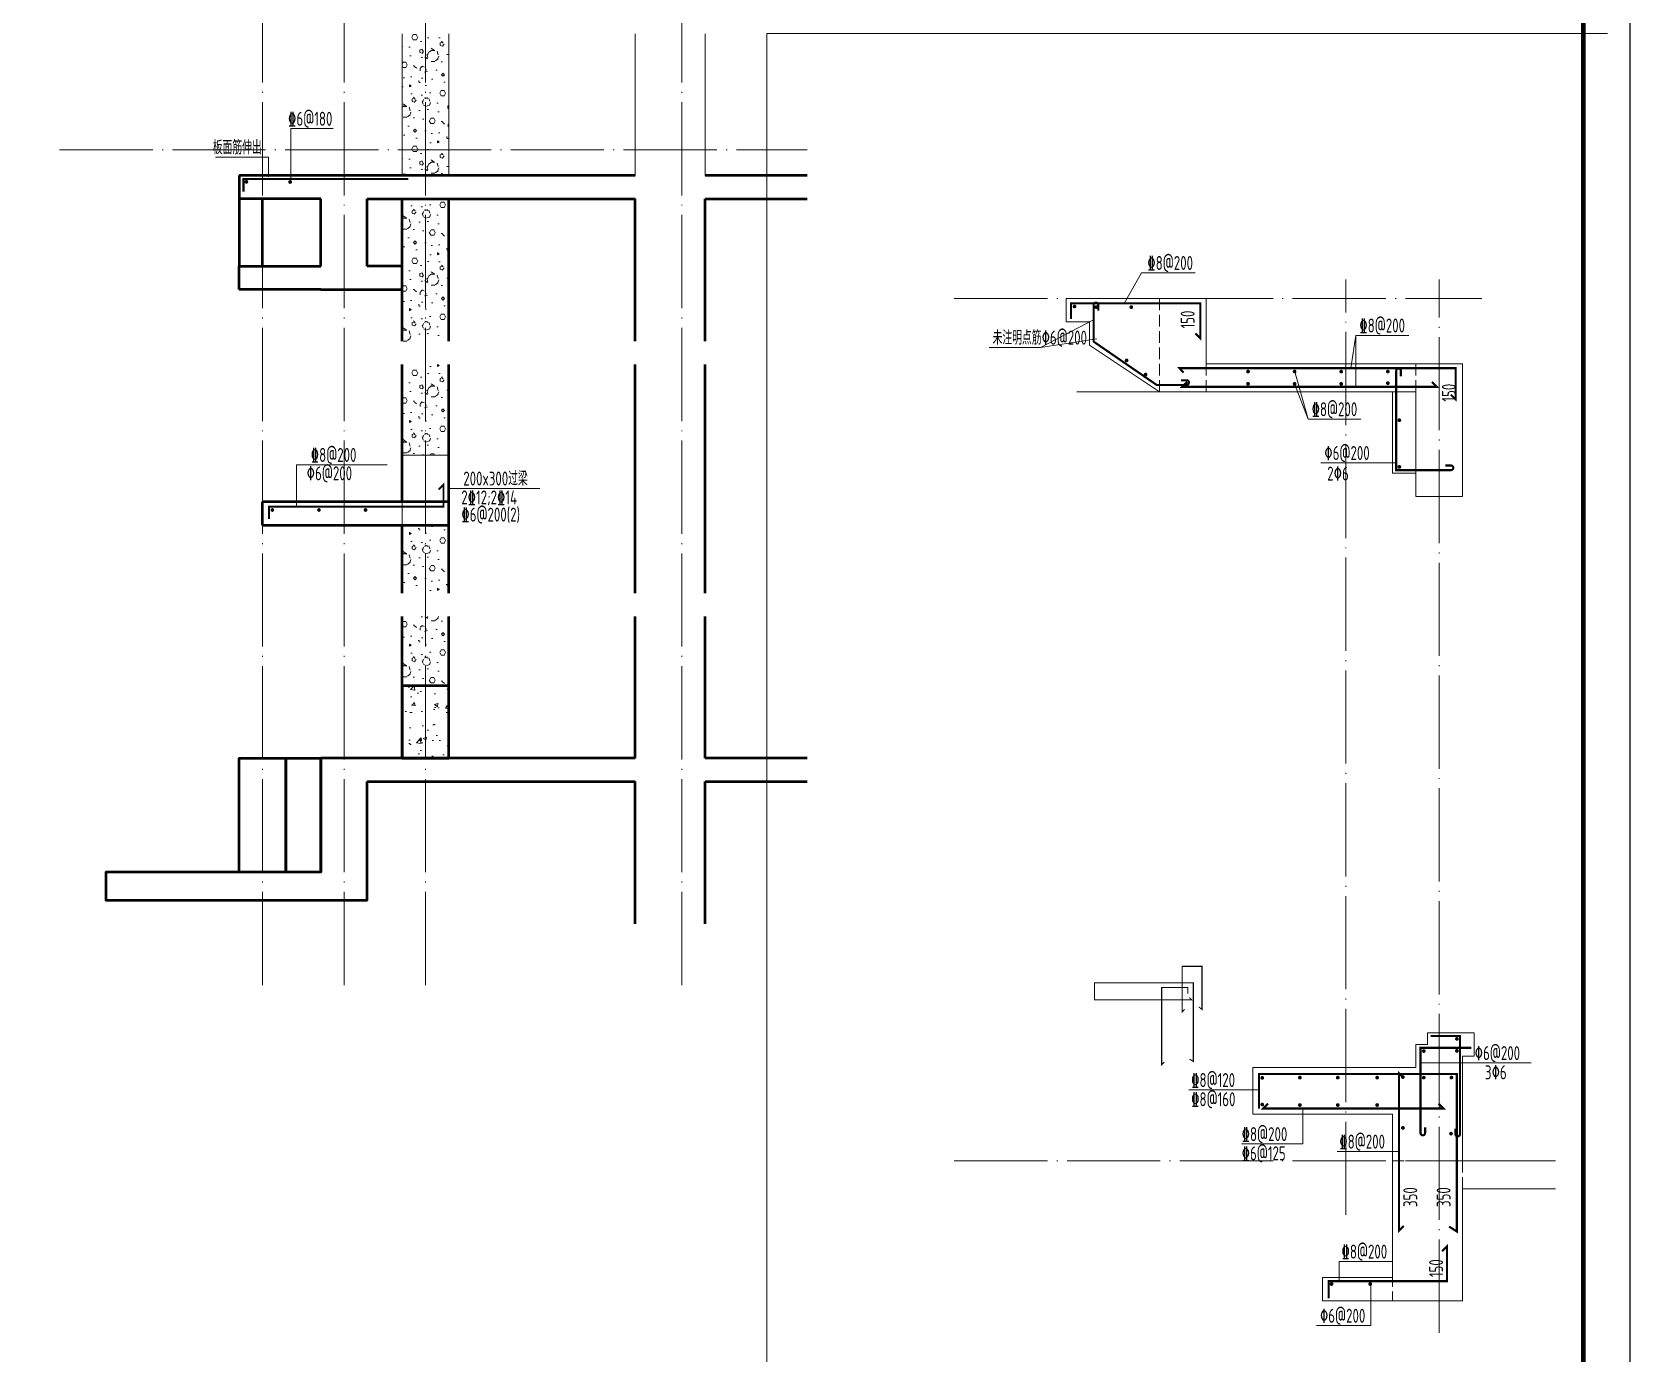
# Model space of a CAD drawing. Extents: x -129922 to 1190196, y -520662 to 139923.
# Drawn here: x 55969 to 62827, y -348367 to -342699 of the extents above; entities that cross this region are included whole.
import ezdxf
from ezdxf.enums import TextEntityAlignment as Align

# ---------------------------------------------------------------- set-up
doc = ezdxf.new("R2010")
doc.units = 0
doc.header["$LTSCALE"] = 1000
doc.header["$MEASUREMENT"] = 0
doc.linetypes.add('DASH', pattern=[0.35, 0.25, -0.1])
doc.linetypes.add('DOTE', pattern=[2.42, 2, -0.2, 0.02, -0.2])
for name, color, linetype, lineweight in [('A-大样-填充', 8, 'Continuous', 9), ('A-大样-砌体墙线', 120, 'Continuous', 50), ('A-大样-结构墙线', 140, 'Continuous', 50), ('A-轴线-塔楼', 1, 'DOTE', 9), ('A-轴线-隔墙', 41, 'DOTE', 9), ('S-墙柱-REIN', 1, 'Continuous', 20), ('S-大样-DIM', 3, 'Continuous', 20), ('S-大样-HATCH', 251, 'Continuous', 9), ('S-大样-REIN', 1, 'Continuous', 20), ('S-大样-实线', 2, 'Continuous', 20), ('S-大样-文字', 7, 'Continuous', 20), ('S-板-BEAM', 4, 'DASH', 20), ('S-轴网-轴线', 1, 'DOTE', 9), ('S-通用-TEXT', 7, 'Continuous', 20)]:
    doc.layers.add(name, color=color, linetype=linetype, lineweight=lineweight)
doc.layers.add('Y-云图图框', color=7, linetype='Continuous')
doc.styles.add('_YT_Name', font='', dxfattribs={"width": 0.8})
doc.styles.add('_YT_Sign_Text', font='ros.shx', dxfattribs={"width": 0.8, "bigfont": 'hztxt.shx'})
doc.styles.get("Standard").update_dxf_attribs({"font": 'gbenor.shx', "bigfont": 'gbcbig.shx'})
doc.styles.add('TSSD_Rein', font='tssdeng.shx', dxfattribs={"width": 0.7, "bigfont": 'hztxt.shx'})
doc.styles.get('_YT_Name').set_extended_font_data('SimHei')
pattern_1 = [(0, (-695174.73, -1119023.6), (120, 240), [0, -240]), (0, (-695315.13, -1119056), (120, 240), [0, -240]), (0, (-695237.13, -1119058.4), (120, 240), [0, -240]), (0, (-695151.93, -1118987.6), (120, 240), [0, -240]), (0, (-695251.53, -1119070.4), (120, 240), [0, -240]), (0, (-695127.93, -1118836.4), (120, 240), [0, -240]), (0, (-695201.13, -1118855.6), (120, 240), [0, -240]), (0, (-695162.73, -1118885.6), (120, 240), [0, -240]), (0, (-695358.33, -1118890.4), (120, 240), [0, -240]), (0, (-695240.73, -1118901.2), (120, 240), [0, -240]), (0, (-695286.33, -1118962.4), (120, 240), [0, -240]), (0, (-695283.93, -1119052.4), (120, 240), [0, -240]), (0, (-695193.93, -1119062), (120, 240), [0, -240]), (0, (-695127.93, -1118956.4), (120, 240), [0, -240]), (0, (-695352.33, -1118993.6), (120, 240), [0, -240]), (0, (-695331.93, -1118952.8), (120, 240), [0, -240]), (0, (-695238.33, -1118969.6), (120, 240), [0, -240]), (0, (-695271.93, -1119004.4), (120, 240), [0, -240]), (0, (-695291.13, -1118925.2), (120, 240), [0, -240]), (0, (-695261.13, -1118835.2), (120, 240), [0, -240]), (0, (-695342.73, -1119044), (120, 240), [0, -240]), (0, (-695210.73, -1118884.4), (120, 240), [0, -240]), (0, (-695322.33, -1118880.8), (120, 240), [0, -240]), (0, (-695341.53, -1118849.6), (120, 240), [0, -240]), (130.601294, (-695142.673, -1118911.554), (-599.99999337, 720.00000315), [10.53662, -4414.8444]), (18.434949, (-695159.816, -1118906.983), (599.9999978, 239.9999982), [10.842096, -1507.05116]), (90, (-695159.82, -1118917.27), (120, 240), [10.285714, -469.71426]), (161.565051, (-695149.53, -1118920.697), (-600.000003, 239.9999821), [10.842096, -1507.05116]), (53.1301023, (-695149.53, -1118920.697), (120.0000002, 239.9999999), [11.42857, -1188.5714]), (135, (-695140.39, -1119042.98), (-120.0000145, 239.999984), [9.697464, -669.12504]), (45, (-695154.1, -1119042.98), (119.999999, 239.999999), [9.697464, -669.12504]), (135, (-695147.244, -1119049.84), (-120.0000145, 239.999984), [9.697464, -669.12504]), (45, (-695147.244, -1119049.84), (119.999999, 239.999999), [9.697464, -669.12504]), (116.56505, (-695255.82, -1118881.84), (-2e-05, 479.999987), [12.77753, -255.5506]), (180, (-695261.53, -1118870.4), (-120, 240), [13.714286, -226.2857]), (63.434949, (-695280.96, -1118881.84), (1e-06, 479.999998), [12.77753, -255.5506]), (116.56505, (-695275.24, -1118893.27), (-2e-05, 479.999987), [12.77753, -255.5506]), (0, (-695275.24, -1118893.27), (120, 240), [13.714286, -226.2857]), (63.434949, (-695261.53, -1118893.27), (1e-06, 479.999998), [12.77753, -255.5506]), (107.102728, (-695165.53, -1118962.983), (-359.99998624, 1200.000001936), [15.54454, -6513.161]), (143.972626, (-695170.102, -1118948.126), (-2279.9999711, 1679.9999981), [15.54454, -3248.808]), (180, (-695182.67, -1118938.98), (-120, 240), [14.85714, -225.14284]), (36.0273733, (-695210.102, -1118948.126), (2279.99998315, 1679.9999819), [15.54454, -3248.808]), (71.565051, (-695214.673, -1118961.84), (360.0000018, 1199.999998), [14.456126, -1503.43712]), (107.102728, (-695210.102, -1118976.697), (-359.99998624, 1200.000001936), [15.54454, -6513.161]), (143.972626, (-695197.53, -1118985.84), (-2279.9999711, 1679.9999981), [15.54454, -3248.808]), (0, (-695197.53, -1118985.84), (120, 240), [14.85714, -225.14284]), (36.0273733, (-695182.673, -1118985.84), (2279.99998315, 1679.9999819), [15.54454, -3248.808]), (71.565051, (-695170.1, -1118976.697), (360.0000018, 1199.999998), [14.456126, -1503.43712]), (150.255118, (-695163.244, -1118850.983), (-360.00000085, 239.999997), [9.21401, -1925.72784]), (90, (-695171.24, -1118855.55), (120, 240), [9.14286, -470.8571]), (29.7448813, (-695171.244, -1118855.554), (360.0000002, 239.9999989), [9.21401, -1925.72784]), (116.56505, (-695219.24, -1119021.27), (-2e-05, 479.999987), [12.77753, -255.5506]), (168.690067, (-695224.959, -1119009.84), (-1080.0000008, 239.999994), [11.6549, -2435.8742]), (41.1859251, (-695245.53, -1119015.554), (2999.99998182, 2639.99997692), [12.14874, -5090.3208]), (90, (-695245.53, -1119026.98), (120, 240), [11.42857, -468.5714]), (138.814074, (-695236.387, -1119034.983), (-2999.99994668, 2640.00001681), [12.14874, -5090.3208]), (16.6992442, (-695236.387, -1119034.983), (3959.99997021, 1199.99998743), [11.93178, -4999.415]), (60.9453959, (-695224.959, -1119031.554), (119.99999968, 239.99999788), [11.766434, -4930.1358]), (109.983106, (-695319.816, -1118920.697), (-600.00000226, 1679.99999555), [13.3768, -5604.879]), (155.556045, (-695324.387, -1118908.126), (-1560.00000595, 719.99998504), [13.809194, -5786.0526]), (24.4439547, (-695349.53, -1118908.126), (1560.00000078, 719.99999654), [13.809194, -5786.0526]), (70.0168934, (-695354.102, -1118920.697), (600.00000181, 1679.99999583), [13.3768, -5604.879]), (109.983106, (-695349.53, -1118933.269), (-600.00000226, 1679.99999555), [13.3768, -5604.879]), (160.016893, (-695336.959, -1118937.84), (-600.00000035, 239.99998907), [13.3768, -2795.751]), (19.9831065, (-695336.959, -1118937.84), (599.9999967, 239.9999996), [13.3768, -2795.751]), (70.0168934, (-695324.387, -1118933.269), (600.00000181, 1679.99999583), [13.3768, -5604.879]), (122.005383, (-695230.673, -1118942.412), (-120.0000161, 239.99998775), [10.781693, -2253.3736]), (18.434949, (-695246.673, -1118936.697), (599.9999978, 239.9999982), [10.842096, -1507.05116]), (90, (-695246.67, -1118946.98), (120, 240), [10.285714, -469.71426]), (161.565051, (-695236.387, -1118950.41), (-600.000003, 239.9999821), [10.842096, -1507.05116]), (54.4623222, (-695236.387, -1118950.412), (839.99999878, 1199.9999982), [9.83123, -4119.2846]), (116.56505, (-695300.39, -1119000.7), (-2e-05, 479.999987), [12.77753, -255.5506]), (180, (-695306.1, -1118989.27), (-120, 240), [12.57143, -227.42856]), (59.0362434, (-695325.53, -1119000.697), (120.0000004, 239.99999884), [13.32789, -2785.5288]), (120.963756, (-695318.673, -1119012.126), (-120.0000164, 239.99998898), [13.32789, -2785.5288]), (0, (-695318.67, -1119012.13), (120, 240), [12.57143, -227.42856]), (63.434949, (-695306.1, -1119012.13), (1e-06, 479.999998), [12.77753, -255.5506])]

# ---------------------------------------------------------------- blocks, each defined once
blk = doc.blocks.new('ECMCTK_A1_竖_单行图名--0')
at = {"color": 4}
blk.add_lwpolyline([(0, 0), (594, 0), (594, 841), (0, 841)], close=True, dxfattribs=at)
at = {"const_width": 1}
blk.add_lwpolyline([(10, 10), (584, 10), (584, 816), (10, 816)], close=True, dxfattribs=at)
at = {"color": 80, "flags": 3}
for tag, height, p in [('YTHQINS', 3, (593.31, 817.5)), ('ECMCKEY', 3, (440.09, 590.57)), ('YTTQINS', 3.75, (595.35, 11.88)), ('YTFRAME', 3, (375.97, 4.92)), ('YTBARCODE_T1', 3, (493.74, 4.57))]:
    blk.add_attdef(tag, text='', height=height, dxfattribs=at).set_placement(p, align=Align.MIDDLE_CENTER)
for tag, height, style, width, p in [('证书编号', 4, '_YT_Sign_Text', 0.8, (461.87, 43.81)), ('审查批准号', 4, '_YT_Sign_Text', 0.8, (514.06, 43.81)), ('工程号', 4, '_YT_Sign_Text', 0.5, (557.08, 44.12)), ('设计单位', 6, '_YT_Name', 0.8, (376.75, 38.6)), ('建设单位', 4, '_YT_Sign_Text', 0.8, (487.96, 36.11)), ('阶段', 4, '_YT_Sign_Text', 0.8, (557.08, 35.81)), ('项目号', 4, '_YT_Sign_Text', 0.5, (575.08, 33.72)), ('项目名称', 4, '_YT_Sign_Text', 0.8, (487.96, 28.11)), ('专业', 4, '_YT_Sign_Text', 0.8, (557.08, 27.31)), ('图纸编号', 4, '_YT_Sign_Text', 0.5, (556.93, 19.36)), ('图纸名称', 4.5, '_YT_Name', 0.8, (488.39, 15.06)), ('版本号', 4, '_YT_Sign_Text', 0.8, (575.08, 13)), ('出图比例', 4.2, '_YT_Sign_Text', 0.8, (434.82, 11.78)), ('日期', 4, '_YT_Sign_Text', 0.5, (556.88, 12.13))]:
    blk.add_attdef(tag, text='', height=height, dxfattribs=dict(style=style, width=width)).set_placement(p, align=Align.CENTER)
at = {"style": '_YT_Sign_Text', "width": 0.8, "flags": 3}
for tag, p, height in [('[审定人]', (343.95, 27.81), 4.1), ('{审定人}', (358.87, 26.45), 6.24), ('[校对人]', (395.23, 27.82), 4.1), ('{校对人}', (411.35, 26.53), 6.24), ('[审核人]', (344.01, 19.76), 4.1), ('{审核人}', (359.98, 18.44), 6.24), ('[设计人]', (395.47, 20.21), 4.1), ('{设计人}', (411.48, 18.54), 6.24), ('{项目负责人}', (361.28, 10.72), 6.24), ('{专业负责人}', (411.58, 10.36), 6.24), ('[项目负责人]', (343.78, 12.01), 4.1), ('[专业负责人]', (395.74, 11.77), 4.1)]:
    blk.add_attdef(tag, p, '', height=height, dxfattribs=at)
at = {"color": 80, "flags": 3}
for tag, p in [('YTQRCODE', (304.56, 12.07)), ('YTBZSIT', (10, 10)), ('EXT_TK_LEFT', (10, 10))]:
    blk.add_attdef(tag, p, '', height=3, dxfattribs=at)
blk = doc.blocks.new('20191015.20330114')
at = {"layer": 'S-墙柱-REIN', "const_width": 9}
for points in [[(885.6, 367.6), (906.8, 346.4), (906.8, 496.4), (351.3, 496.4), (351.3, 429.8)], [(1981.5, 104.7), (2002.7, 83.5), (2002.7, 218.3), (817.2, 218.3), (834.5, 199)], [(849.7, 159.4), (828.5, 138.2), (1921.9, 138.2), (1900.7, 159.4)]]:
    blk.add_lwpolyline(points, dxfattribs=at)
at = {"layer": 'S-墙柱-REIN', "const_width": 8}
for points in [[(370.6, 482.7, 1), (362.6, 482.7, 1)], [(464.3, 480.3, 1), (456.3, 480.3, 1)], [(614.3, 480.3, 1), (606.3, 480.3, 1)], [(594.3, 251.7, 1), (586.3, 251.7, 1)], [(1115.2, 203.7, 1), (1107.2, 203.7, 1)], [(1315.2, 203.7, 1), (1307.2, 203.7, 1)], [(1515.2, 203.7, 1), (1507.2, 203.7, 1)], [(1715.2, 203.7, 1), (1707.2, 203.7, 1)], [(1715.2, 203.7, 1), (1707.2, 203.7, 1)], [(675.7, 191, 1), (667.7, 191, 1)], [(1115.2, 151.2, 1), (1107.2, 151.2, 1)], [(1315.2, 151.2, 1), (1307.2, 151.2, 1)], [(1515.2, 151.2, 1), (1507.2, 151.2, 1)], [(1715.2, 154.2, 1), (1707.2, 154.2, 1)], [(1715.2, 154.2, 1), (1707.2, 154.2, 1)], [(1764.6, -5.2, 1), (1756.6, -5.2, 1)], [(1764.6, -205.2, 1), (1756.6, -205.2, 1)]]:
    blk.add_lwpolyline(points, format="xyb", close=True, dxfattribs=at)
at = {"layer": 'S-墙柱-REIN', "const_width": 9}
for points in [[(468.4, 465.3), (468.4, 489.3, 1), (448.4, 489.3), (448.4, 332.4), (718.8, 146.6), (847.5, 146.6, 1), (847.5, 166.6), (823.5, 166.6)], [(1767.1, 182.7), (1767.1, 206.7, 1), (1747.1, 206.7), (1747.1, -219.1), (1982, -219.1, 1), (1982, -199.1), (1958, -199.1)]]:
    blk.add_lwpolyline(points, format="xyb", dxfattribs=at)
at = {"layer": 'S-大样-实线', "ltscale": 0.5}
for p, q in [((1731.2, -232.7), (1731.2, 117.3)), ((1831.2, -232.7), (1731.2, -232.7))]:
    blk.add_line(p, q, dxfattribs=at)
blk.add_lwpolyline([(2031.2, 237.3), (931.2, 237.3), (931.2, 517.3), (331.2, 517.3), (331.2, 417.3), (431.2, 417.3), (431.2, 317.3), (731.2, 117.3), (1831.2, 117.3)], dxfattribs=at)
at = {"layer": 'S-板-BEAM', "ltscale": 0.2}
for points in [[(731.2, 517.3), (731.2, 117.3)], [(931.2, 237.3), (931.2, 117.3)], [(1831.2, 237.3), (1831.2, 117.3)]]:
    blk.add_lwpolyline(points, dxfattribs=at)
at = {"layer": 'S-通用-TEXT'}
for p, q in [((1573.8, 359.1), (1551.8, 218.3)), ((1573.8, 359.1), (1800.8, 359.1)), ((1368.8, 0), (1311.2, 207.7)), ((1368.8, 0), (1595.8, 0)), ((1423.4, -187.7), (1747.1, -187.7))]:
    blk.add_line(p, q, dxfattribs=at)
for points in [[(653.6, 627.6), (579.4, 496.4)], [(653.6, 627.6), (884.8, 627.6)], [(0, 307.2), (221, 307.2), (448.4, 426.1)], [(221, 307.2), (461.7, 343.5)], [(1573.8, 359.1), (1573.8, 138.2)], [(1311.2, 151.2), (1368.8, 0)]]:
    blk.add_lwpolyline(points, dxfattribs=at)
at = {"layer": 'S-通用-TEXT', "style": 'TSSD_Rein', "width": 0.7}
for s, p in [('\x848@200', (679, 639.7)), ('\x848@200', (1588.8, 371.2)), ('未注明点筋\x826@200', (15.2, 319.3)), ('\x848@200', (1383.8, 12.1)), ('\x826@200', (1438.4, -175.7)), ('2\x826', (1451.2, -263.7))]:
    blk.add_text(s, height=60, dxfattribs=at).set_placement(p)
for p in [(882.3, 388.7), (2003, 74.7)]:
    blk.add_text('150', height=60, rotation=90, dxfattribs=at).set_placement(p)
blk = doc.blocks.new('sadfhfdhgfjhgjhgj')
at = {"layer": 'S-大样-REIN', "const_width": 9, "elevation": 0}
blk.add_lwpolyline([(6114407.1, -1579845.8), (6114407.1, -1579791.8), (6115115, -1579791.8), (6115115, -1579791.8), (6115115, -1579791.8)], dxfattribs=at)
at = {"layer": 'S-大样-REIN', "const_width": 8, "elevation": 0}
for points in [[(6114423.6, -1579804, 1), (6114415.6, -1579804, 1)], [(6114610.9, -1579804.7, 1), (6114602.9, -1579804.7, 1)]]:
    blk.add_lwpolyline(points, format="xyb", close=True, dxfattribs=at)
at = {"layer": 'S-大样-文字', "elevation": 0}
for points in [[(6114610.1, -1579802.4), (6114610.1, -1579575.4), (6114791.6, -1579575.4)], [(6114287.3, -1579698.3), (6114514.4, -1579698.3), (6114514.4, -1579783)]]:
    blk.add_lwpolyline(points, dxfattribs=at)
at = {"layer": 'S-大样-文字', "style": 'TSSD_Rein', "width": 0.7}
for s, p in [('\x846@180', (6114598.2, -1579563.3, 0)), ('板面筋伸出', (6114275.3, -1579686.2, 0))]:
    blk.add_text(s, height=60, dxfattribs=at).set_placement(p)
blk = doc.blocks.new('空调板大样')
at = {"layer": 'S-墙柱-REIN', "const_width": 8, "elevation": 0}
blk.add_lwpolyline([(727.8, 133.3), (749, 154.5), (749, 59.6), (0, 59.6), (0, 6.7)], dxfattribs=at)
at = {"layer": 'S-墙柱-REIN', "const_width": 8}
for points in [[(18.5, 45.5, 1), (10.5, 45.5, 1)], [(218.5, 45.5, 1), (210.5, 45.5, 1)], [(418.5, 45.5, 1), (410.5, 45.5, 1)]]:
    blk.add_lwpolyline(points, format="xyb", close=True, dxfattribs=at)
at = {"layer": 'S-大样-实线', "elevation": 0}
blk.add_lwpolyline([(572, -19), (772, -19), (772, 281), (572, 281)], close=True, dxfattribs=at)
at = {"layer": 'S-通用-TEXT'}
blk.add_line((1162.3, 138.3, 0), (773.2, 138.3, 0), dxfattribs=at)
at = {"layer": 'S-通用-TEXT', "elevation": 0}
blk.add_lwpolyline([(507.7, 239.6), (118.6, 239.6), (118.6, 59.6)], dxfattribs=at)
at = {"layer": 'S-通用-TEXT', "style": 'TSSD_Rein', "width": 0.7}
for s, p in [('\x848@200', (179.2, 251.6, 0)), ('\x826@200', (161.7, 172.8, 0)), ('200x300过梁', (833.9, 150.4, 0)), ('2\x8412;2\x8414', (825.3, 69.2, 0)), ('\x846@200(2)', (825.3, -4.3, 0))]:
    blk.add_text(s, height=60, dxfattribs=at).set_placement(p)

msp = doc.modelspace()

# ---------------------------------------------------------------- hatches: boundary and pattern name
at = {"layer": 'A-大样-填充', "ltscale": 0.5}
h = msp.add_hatch(dxfattribs=at)
h.set_pattern_fill('加气混凝土', color=256, scale=20)
h.set_pattern_definition([(0, (-695174.73, -1119023.6), (120, 240), [0, -240]), (0, (-695315.13, -1119056), (120, 240), [0, -240]), (0, (-695237.13, -1119058.4), (120, 240), [0, -240]), (0, (-695151.93, -1118987.6), (120, 240), [0, -240]), (0, (-695251.53, -1119070.4), (120, 240), [0, -240]), (0, (-695127.93, -1118836.4), (120, 240), [0, -240]), (0, (-695201.13, -1118855.6), (120, 240), [0, -240]), (0, (-695162.73, -1118885.6), (120, 240), [0, -240]), (0, (-695358.33, -1118890.4), (120, 240), [0, -240]), (0, (-695240.73, -1118901.2), (120, 240), [0, -240]), (0, (-695286.33, -1118962.4), (120, 240), [0, -240]), (0, (-695283.93, -1119052.4), (120, 240), [0, -240]), (0, (-695193.93, -1119062), (120, 240), [0, -240]), (0, (-695127.93, -1118956.4), (120, 240), [0, -240]), (0, (-695352.33, -1118993.6), (120, 240), [0, -240]), (0, (-695331.93, -1118952.8), (120, 240), [0, -240]), (0, (-695238.33, -1118969.6), (120, 240), [0, -240]), (0, (-695271.93, -1119004.4), (120, 240), [0, -240]), (0, (-695291.13, -1118925.2), (120, 240), [0, -240]), (0, (-695261.13, -1118835.2), (120, 240), [0, -240]), (0, (-695342.73, -1119044), (120, 240), [0, -240]), (0, (-695210.73, -1118884.4), (120, 240), [0, -240]), (0, (-695322.33, -1118880.8), (120, 240), [0, -240]), (0, (-695341.53, -1118849.6), (120, 240), [0, -240]), (130.601294, (-695142.673, -1118911.554), (-599.99999337, 720.00000315), [10.53662, -4414.8444]), (18.434949, (-695159.816, -1118906.983), (599.9999978, 239.9999982), [10.842096, -1507.05116]), (90, (-695159.82, -1118917.27), (120, 240), [10.285714, -469.71426]), (161.565051, (-695149.53, -1118920.697), (-600.000003, 239.9999821), [10.842096, -1507.05116]), (53.1301023, (-695149.53, -1118920.697), (120.0000002, 239.9999999), [11.42857, -1188.5714]), (135, (-695140.39, -1119042.98), (-120.0000145, 239.999984), [9.697464, -669.12504]), (45, (-695154.1, -1119042.98), (119.999999, 239.999999), [9.697464, -669.12504]), (135, (-695147.244, -1119049.84), (-120.0000145, 239.999984), [9.697464, -669.12504]), (45, (-695147.244, -1119049.84), (119.999999, 239.999999), [9.697464, -669.12504]), (116.56505, (-695255.82, -1118881.84), (-2e-05, 479.999987), [12.77753, -255.5506]), (180, (-695261.53, -1118870.4), (-120, 240), [13.714286, -226.2857]), (63.434949, (-695280.96, -1118881.84), (1e-06, 479.999998), [12.77753, -255.5506]), (116.56505, (-695275.24, -1118893.27), (-2e-05, 479.999987), [12.77753, -255.5506]), (0, (-695275.24, -1118893.27), (120, 240), [13.714286, -226.2857]), (63.434949, (-695261.53, -1118893.27), (1e-06, 479.999998), [12.77753, -255.5506]), (107.102728, (-695165.53, -1118962.983), (-359.99998624, 1200.000001936), [15.54454, -6513.161]), (143.972626, (-695170.101, -1118948.126), (-2279.9999711, 1679.9999981), [15.54454, -3248.808]), (180, (-695182.67, -1118938.98), (-120, 240), [14.85714, -225.14284]), (36.0273733, (-695210.101, -1118948.126), (2279.99998315, 1679.9999819), [15.54454, -3248.808]), (71.565051, (-695214.673, -1118961.84), (360.0000018, 1199.999998), [14.456126, -1503.43712]), (107.102728, (-695210.1015, -1118976.697), (-359.99998624, 1200.000001936), [15.54454, -6513.161]), (143.972626, (-695197.53, -1118985.84), (-2279.9999711, 1679.9999981), [15.54454, -3248.808]), (0, (-695197.53, -1118985.84), (120, 240), [14.85714, -225.14284]), (36.0273733, (-695182.673, -1118985.84), (2279.99998315, 1679.9999819), [15.54454, -3248.808]), (71.565051, (-695170.1, -1118976.697), (360.0000018, 1199.999998), [14.456126, -1503.43712]), (150.255118, (-695163.244, -1118850.983), (-360.00000085, 239.999997), [9.21401, -1925.72784]), (90, (-695171.24, -1118855.55), (120, 240), [9.14286, -470.8571]), (29.7448813, (-695171.244, -1118855.554), (360.0000002, 239.9999989), [9.21401, -1925.72784]), (116.56505, (-695219.24, -1119021.27), (-2e-05, 479.999987), [12.77753, -255.5506]), (168.690067, (-695224.959, -1119009.84), (-1080.0000008, 239.999994), [11.6549, -2435.8742]), (41.1859251, (-695245.53, -1119015.554), (2999.99998182, 2639.99997692), [12.14874, -5090.3208]), (90, (-695245.53, -1119026.98), (120, 240), [11.42857, -468.5714]), (138.814074, (-695236.387, -1119034.983), (-2999.99994668, 2640.00001681), [12.14874, -5090.3208]), (16.6992442, (-695236.387, -1119034.983), (3959.99997021, 1199.99998743), [11.93178, -4999.415]), (60.9453959, (-695224.959, -1119031.554), (119.99999968, 239.99999788), [11.766434, -4930.1358]), (109.983106, (-695319.816, -1118920.697), (-600.00000226, 1679.99999555), [13.3768, -5604.879]), (155.556045, (-695324.387, -1118908.126), (-1560.00000595, 719.99998504), [13.809194, -5786.0526]), (24.4439547, (-695349.53, -1118908.126), (1560.00000078, 719.99999654), [13.809194, -5786.0526]), (70.0168934, (-695354.101, -1118920.697), (600.00000181, 1679.99999583), [13.3768, -5604.879]), (109.983106, (-695349.53, -1118933.269), (-600.00000226, 1679.99999555), [13.3768, -5604.879]), (160.016893, (-695336.959, -1118937.84), (-600.00000035, 239.99998907), [13.3768, -2795.751]), (19.9831065, (-695336.959, -1118937.84), (599.9999967, 239.9999996), [13.3768, -2795.751]), (70.0168934, (-695324.387, -1118933.269), (600.00000181, 1679.99999583), [13.3768, -5604.879]), (122.005383, (-695230.673, -1118942.412), (-120.0000161, 239.99998775), [10.781693, -2253.3736]), (18.434949, (-695246.673, -1118936.697), (599.9999978, 239.9999982), [10.842096, -1507.05116]), (90, (-695246.67, -1118946.98), (120, 240), [10.285714, -469.71426]), (161.565051, (-695236.387, -1118950.41), (-600.000003, 239.9999821), [10.842096, -1507.05116]), (54.4623222, (-695236.387, -1118950.412), (839.99999878, 1199.9999982), [9.83123, -4119.2846]), (116.56505, (-695300.39, -1119000.7), (-2e-05, 479.999987), [12.77753, -255.5506]), (180, (-695306.1, -1118989.27), (-120, 240), [12.57143, -227.42856]), (59.0362434, (-695325.53, -1119000.697), (120.0000004, 239.99999884), [13.32789, -2785.5288]), (120.963756, (-695318.673, -1119012.126), (-120.0000164, 239.99998898), [13.32789, -2785.5288]), (0, (-695318.67, -1119012.13), (120, 240), [12.57143, -227.42856]), (63.434949, (-695306.1, -1119012.13), (1e-06, 479.999998), [12.77753, -255.5506])])
h.paths.add_polyline_path([(57758.5, -342707.5), (57558.5, -342707.5), (57558.5, -343314.6), (57758.5, -343314.6)], flags=17)
h = msp.add_hatch(dxfattribs=at)
h.set_pattern_fill('加气混凝土', color=256, scale=20)
h.set_pattern_definition([(0, (-695174.73, -1119023.6), (120, 240), [0, -240]), (0, (-695315.13, -1119056), (120, 240), [0, -240]), (0, (-695237.13, -1119058.4), (120, 240), [0, -240]), (0, (-695151.93, -1118987.6), (120, 240), [0, -240]), (0, (-695251.53, -1119070.4), (120, 240), [0, -240]), (0, (-695127.93, -1118836.4), (120, 240), [0, -240]), (0, (-695201.13, -1118855.6), (120, 240), [0, -240]), (0, (-695162.73, -1118885.6), (120, 240), [0, -240]), (0, (-695358.33, -1118890.4), (120, 240), [0, -240]), (0, (-695240.73, -1118901.2), (120, 240), [0, -240]), (0, (-695286.33, -1118962.4), (120, 240), [0, -240]), (0, (-695283.93, -1119052.4), (120, 240), [0, -240]), (0, (-695193.93, -1119062), (120, 240), [0, -240]), (0, (-695127.93, -1118956.4), (120, 240), [0, -240]), (0, (-695352.33, -1118993.6), (120, 240), [0, -240]), (0, (-695331.93, -1118952.8), (120, 240), [0, -240]), (0, (-695238.33, -1118969.6), (120, 240), [0, -240]), (0, (-695271.93, -1119004.4), (120, 240), [0, -240]), (0, (-695291.13, -1118925.2), (120, 240), [0, -240]), (0, (-695261.13, -1118835.2), (120, 240), [0, -240]), (0, (-695342.73, -1119044), (120, 240), [0, -240]), (0, (-695210.73, -1118884.4), (120, 240), [0, -240]), (0, (-695322.33, -1118880.8), (120, 240), [0, -240]), (0, (-695341.53, -1118849.6), (120, 240), [0, -240]), (130.601294, (-695142.673, -1118911.554), (-599.99999337, 720.00000315), [10.53662, -4414.8444]), (18.434949, (-695159.816, -1118906.983), (599.9999978, 239.9999982), [10.842096, -1507.05116]), (90, (-695159.82, -1118917.27), (120, 240), [10.285714, -469.71426]), (161.565051, (-695149.53, -1118920.697), (-600.000003, 239.9999821), [10.842096, -1507.05116]), (53.1301023, (-695149.53, -1118920.697), (120.0000002, 239.9999999), [11.42857, -1188.5714]), (135, (-695140.39, -1119042.98), (-120.0000145, 239.999984), [9.697464, -669.12504]), (45, (-695154.1, -1119042.98), (119.999999, 239.999999), [9.697464, -669.12504]), (135, (-695147.244, -1119049.84), (-120.0000145, 239.999984), [9.697464, -669.12504]), (45, (-695147.244, -1119049.84), (119.999999, 239.999999), [9.697464, -669.12504]), (116.56505, (-695255.82, -1118881.84), (-2e-05, 479.999987), [12.77753, -255.5506]), (180, (-695261.53, -1118870.4), (-120, 240), [13.714286, -226.2857]), (63.434949, (-695280.96, -1118881.84), (1e-06, 479.999998), [12.77753, -255.5506]), (116.56505, (-695275.24, -1118893.27), (-2e-05, 479.999987), [12.77753, -255.5506]), (0, (-695275.24, -1118893.27), (120, 240), [13.714286, -226.2857]), (63.434949, (-695261.53, -1118893.27), (1e-06, 479.999998), [12.77753, -255.5506]), (107.102728, (-695165.53, -1118962.983), (-359.99998624, 1200.000001936), [15.54454, -6513.161]), (143.972626, (-695170.102, -1118948.126), (-2279.9999711, 1679.9999981), [15.54454, -3248.808]), (180, (-695182.67, -1118938.98), (-120, 240), [14.85714, -225.14284]), (36.0273733, (-695210.102, -1118948.126), (2279.99998315, 1679.9999819), [15.54454, -3248.808]), (71.565051, (-695214.673, -1118961.84), (360.0000018, 1199.999998), [14.456126, -1503.43712]), (107.102728, (-695210.102, -1118976.697), (-359.99998624, 1200.000001936), [15.54454, -6513.161]), (143.972626, (-695197.53, -1118985.84), (-2279.9999711, 1679.9999981), [15.54454, -3248.808]), (0, (-695197.53, -1118985.84), (120, 240), [14.85714, -225.14284]), (36.0273733, (-695182.673, -1118985.84), (2279.99998315, 1679.9999819), [15.54454, -3248.808]), (71.565051, (-695170.1, -1118976.697), (360.0000018, 1199.999998), [14.456126, -1503.43712]), (150.255118, (-695163.244, -1118850.983), (-360.00000085, 239.999997), [9.21401, -1925.72784]), (90, (-695171.24, -1118855.55), (120, 240), [9.14286, -470.8571]), (29.7448813, (-695171.244, -1118855.554), (360.0000002, 239.9999989), [9.21401, -1925.72784]), (116.56505, (-695219.24, -1119021.27), (-2e-05, 479.999987), [12.77753, -255.5506]), (168.690067, (-695224.959, -1119009.84), (-1080.0000008, 239.999994), [11.6549, -2435.8742]), (41.1859251, (-695245.53, -1119015.554), (2999.99998182, 2639.99997692), [12.14874, -5090.3208]), (90, (-695245.53, -1119026.98), (120, 240), [11.42857, -468.5714]), (138.814074, (-695236.387, -1119034.983), (-2999.99994668, 2640.00001681), [12.14874, -5090.3208]), (16.6992442, (-695236.387, -1119034.983), (3959.99997021, 1199.99998743), [11.93178, -4999.415]), (60.9453959, (-695224.959, -1119031.554), (119.99999968, 239.99999788), [11.766434, -4930.1358]), (109.983106, (-695319.816, -1118920.697), (-600.00000226, 1679.99999555), [13.3768, -5604.879]), (155.556045, (-695324.387, -1118908.126), (-1560.00000595, 719.99998504), [13.809194, -5786.0526]), (24.4439547, (-695349.53, -1118908.126), (1560.00000078, 719.99999654), [13.809194, -5786.0526]), (70.0168934, (-695354.102, -1118920.697), (600.00000181, 1679.99999583), [13.3768, -5604.879]), (109.983106, (-695349.53, -1118933.269), (-600.00000226, 1679.99999555), [13.3768, -5604.879]), (160.016893, (-695336.959, -1118937.84), (-600.00000035, 239.99998907), [13.3768, -2795.751]), (19.9831065, (-695336.959, -1118937.84), (599.9999967, 239.9999996), [13.3768, -2795.751]), (70.0168934, (-695324.387, -1118933.269), (600.00000181, 1679.99999583), [13.3768, -5604.879]), (122.005383, (-695230.673, -1118942.412), (-120.0000161, 239.99998775), [10.781693, -2253.3736]), (18.434949, (-695246.673, -1118936.697), (599.9999978, 239.9999982), [10.842096, -1507.05116]), (90, (-695246.67, -1118946.98), (120, 240), [10.285714, -469.71426]), (161.565051, (-695236.387, -1118950.41), (-600.000003, 239.9999821), [10.842096, -1507.05116]), (54.4623222, (-695236.387, -1118950.412), (839.99999878, 1199.9999982), [9.83123, -4119.2846]), (116.56505, (-695300.39, -1119000.7), (-2e-05, 479.999987), [12.77753, -255.5506]), (180, (-695306.1, -1118989.27), (-120, 240), [12.57143, -227.42856]), (59.0362434, (-695325.53, -1119000.697), (120.0000004, 239.99999884), [13.32789, -2785.5288]), (120.963756, (-695318.673, -1119012.126), (-120.0000164, 239.99998898), [13.32789, -2785.5288]), (0, (-695318.67, -1119012.13), (120, 240), [12.57143, -227.42856]), (63.434949, (-695306.1, -1119012.13), (1e-06, 479.999998), [12.77753, -255.5506])])
h.paths.add_polyline_path([(57558.5, -344026), (57758.5, -344026), (57758.5, -343414.6), (57558.5, -343414.6)], flags=17)
h = msp.add_hatch(dxfattribs=at)
h.set_pattern_fill('加气混凝土', color=256, scale=20)
h.set_pattern_definition(pattern_1)
h.paths.add_polyline_path([(57558.5, -344514.6), (57758.5, -344514.6), (57758.5, -344714.6), (57758.5, -344714.6), (57758.5, -344126), (57558.5, -344126)])
h = msp.add_hatch(dxfattribs=at)
h.set_pattern_fill('加气混凝土', color=256, scale=20)
h.set_pattern_definition(pattern_1)
h.paths.add_polyline_path([(57758.5, -344814.6), (57558.5, -344814.6), (57558.5, -345107.5), (57758.5, -345107.5)])
h = msp.add_hatch(dxfattribs=at)
h.set_pattern_fill('加气混凝土', color=256, scale=20)
h.set_pattern_definition([(0, (-695174.73, -1119023.6), (120, 240), [0, -240]), (0, (-695315.13, -1119056), (120, 240), [0, -240]), (0, (-695237.13, -1119058.4), (120, 240), [0, -240]), (0, (-695151.93, -1118987.6), (120, 240), [0, -240]), (0, (-695251.53, -1119070.4), (120, 240), [0, -240]), (0, (-695127.93, -1118836.4), (120, 240), [0, -240]), (0, (-695201.13, -1118855.6), (120, 240), [0, -240]), (0, (-695162.73, -1118885.6), (120, 240), [0, -240]), (0, (-695358.33, -1118890.4), (120, 240), [0, -240]), (0, (-695240.73, -1118901.2), (120, 240), [0, -240]), (0, (-695286.33, -1118962.4), (120, 240), [0, -240]), (0, (-695283.93, -1119052.4), (120, 240), [0, -240]), (0, (-695193.93, -1119062), (120, 240), [0, -240]), (0, (-695127.93, -1118956.4), (120, 240), [0, -240]), (0, (-695352.33, -1118993.6), (120, 240), [0, -240]), (0, (-695331.93, -1118952.8), (120, 240), [0, -240]), (0, (-695238.33, -1118969.6), (120, 240), [0, -240]), (0, (-695271.93, -1119004.4), (120, 240), [0, -240]), (0, (-695291.13, -1118925.2), (120, 240), [0, -240]), (0, (-695261.13, -1118835.2), (120, 240), [0, -240]), (0, (-695342.73, -1119044), (120, 240), [0, -240]), (0, (-695210.73, -1118884.4), (120, 240), [0, -240]), (0, (-695322.33, -1118880.8), (120, 240), [0, -240]), (0, (-695341.53, -1118849.6), (120, 240), [0, -240]), (130.601294, (-695142.673, -1118911.554), (-599.99999337, 720.00000315), [10.53662, -4414.8444]), (18.434949, (-695159.816, -1118906.983), (599.9999978, 239.9999982), [10.842096, -1507.05116]), (90, (-695159.82, -1118917.27), (120, 240), [10.285714, -469.71426]), (161.565051, (-695149.53, -1118920.697), (-600.000003, 239.9999821), [10.842096, -1507.05116]), (53.1301023, (-695149.53, -1118920.697), (120.0000002, 239.9999999), [11.42857, -1188.5714]), (135, (-695140.39, -1119042.98), (-120.0000145, 239.999984), [9.697464, -669.12504]), (45, (-695154.1, -1119042.98), (119.999999, 239.999999), [9.697464, -669.12504]), (135, (-695147.24, -1119049.84), (-120.0000145, 239.999984), [9.697464, -669.12504]), (45, (-695147.24, -1119049.84), (119.999999, 239.999999), [9.697464, -669.12504]), (116.56505, (-695255.82, -1118881.84), (-2e-05, 479.999987), [12.77753, -255.5506]), (180, (-695261.53, -1118870.4), (-120, 240), [13.714286, -226.2857]), (63.434949, (-695280.96, -1118881.84), (1e-06, 479.999998), [12.77753, -255.5506]), (116.56505, (-695275.24, -1118893.27), (-2e-05, 479.999987), [12.77753, -255.5506]), (0, (-695275.24, -1118893.27), (120, 240), [13.714286, -226.2857]), (63.434949, (-695261.53, -1118893.27), (1e-06, 479.999998), [12.77753, -255.5506]), (107.102728, (-695165.53, -1118962.983), (-359.99998624, 1200.000001936), [15.54454, -6513.161]), (143.972626, (-695170.101, -1118948.126), (-2279.9999711, 1679.9999981), [15.54454, -3248.808]), (180, (-695182.67, -1118938.98), (-120, 240), [14.85714, -225.14284]), (36.0273733, (-695210.101, -1118948.126), (2279.99998315, 1679.9999819), [15.54454, -3248.808]), (71.565051, (-695214.673, -1118961.84), (360.0000018, 1199.999998), [14.456126, -1503.43712]), (107.102728, (-695210.101, -1118976.697), (-359.99998624, 1200.000001936), [15.54454, -6513.161]), (143.972626, (-695197.53, -1118985.84), (-2279.9999711, 1679.9999981), [15.54454, -3248.808]), (0, (-695197.53, -1118985.84), (120, 240), [14.85714, -225.14284]), (36.0273733, (-695182.673, -1118985.84), (2279.99998315, 1679.9999819), [15.54454, -3248.808]), (71.565051, (-695170.1, -1118976.697), (360.0000018, 1199.999998), [14.456126, -1503.43712]), (150.255118, (-695163.244, -1118850.983), (-360.00000085, 239.999997), [9.21401, -1925.72784]), (90, (-695171.24, -1118855.55), (120, 240), [9.14286, -470.8571]), (29.7448813, (-695171.244, -1118855.554), (360.0000002, 239.9999989), [9.21401, -1925.72784]), (116.56505, (-695219.24, -1119021.27), (-2e-05, 479.999987), [12.77753, -255.5506]), (168.690067, (-695224.958, -1119009.84), (-1080.0000008, 239.999994), [11.6549, -2435.8742]), (41.1859251, (-695245.53, -1119015.554), (2999.99998182, 2639.99997692), [12.14874, -5090.3208]), (90, (-695245.53, -1119026.98), (120, 240), [11.42857, -468.5714]), (138.814074, (-695236.387, -1119034.983), (-2999.99994668, 2640.00001681), [12.14874, -5090.3208]), (16.6992442, (-695236.387, -1119034.983), (3959.99997021, 1199.99998743), [11.93178, -4999.415]), (60.9453959, (-695224.958, -1119031.554), (119.99999968, 239.99999788), [11.766434, -4930.1358]), (109.983106, (-695319.816, -1118920.697), (-600.00000226, 1679.99999555), [13.3768, -5604.879]), (155.556045, (-695324.387, -1118908.126), (-1560.00000595, 719.99998504), [13.809194, -5786.0526]), (24.4439547, (-695349.53, -1118908.126), (1560.00000078, 719.99999654), [13.809194, -5786.0526]), (70.0168934, (-695354.101, -1118920.697), (600.00000181, 1679.99999583), [13.3768, -5604.879]), (109.983106, (-695349.53, -1118933.269), (-600.00000226, 1679.99999555), [13.3768, -5604.879]), (160.016893, (-695336.958, -1118937.84), (-600.00000035, 239.99998907), [13.3768, -2795.751]), (19.9831065, (-695336.958, -1118937.84), (599.9999967, 239.9999996), [13.3768, -2795.751]), (70.0168934, (-695324.387, -1118933.269), (600.00000181, 1679.99999583), [13.3768, -5604.879]), (122.005383, (-695230.673, -1118942.412), (-120.0000161, 239.99998775), [10.781693, -2253.3736]), (18.434949, (-695246.673, -1118936.697), (599.9999978, 239.9999982), [10.842096, -1507.05116]), (90, (-695246.67, -1118946.98), (120, 240), [10.285714, -469.71426]), (161.565051, (-695236.387, -1118950.41), (-600.000003, 239.9999821), [10.842096, -1507.05116]), (54.4623222, (-695236.387, -1118950.412), (839.99999878, 1199.9999982), [9.83123, -4119.2846]), (116.56505, (-695300.39, -1119000.7), (-2e-05, 479.999987), [12.77753, -255.5506]), (180, (-695306.1, -1118989.27), (-120, 240), [12.57143, -227.42856]), (59.0362434, (-695325.53, -1119000.697), (120.0000004, 239.99999884), [13.32789, -2785.5288]), (120.963756, (-695318.673, -1119012.126), (-120.0000164, 239.99998898), [13.32789, -2785.5288]), (0, (-695318.67, -1119012.13), (120, 240), [12.57143, -227.42856]), (63.434949, (-695306.1, -1119012.13), (1e-06, 479.999998), [12.77753, -255.5506])])
h.paths.add_polyline_path([(57558.5, -345504.6), (57758.5, -345504.6), (57758.5, -345207.5), (57558.5, -345207.5)])
at = {"layer": 'A-大样-填充'}
h = msp.add_hatch(dxfattribs=at)
h.set_pattern_fill('混凝土', color=256, scale=20)
h.set_pattern_definition([(50, (-697658.81, -1013347.99), (143.452037, -12.550427), [15, -165]), (355, (-697658.81, -1013347.99), (-27.750267, 150.438427), [12, -132]), (100.4514, (-697646.86, -1013349.04), (115.701876, 137.887908), [12.748038, -140.228422]), (46.1842, (-697658.81, -1013307.99), (213.44821, -33.103803), [22.5, -247.5]), (96.6356, (-697641.02, -1013310.75), (186.93254, 194.823574), [19.122058, -210.3426]), (351.1842, (-697658.8, -1013308), (186.93239, 194.82372), [18, -198]), (21, (-697638.81, -1013317.99), (119.38141, -80.523778), [15, -165]), (326, (-697638.81, -1013317.99), (48.663066, 145.03001), [12, -132]), (71.4514, (-697628.86, -1013324.7), (168.044526, 64.5061), [12.748038, -140.228422]), (37.5, (-697658.81, -1013347.99), (2.431971, 66.5787708), [0, -130.4, 0, -134, 0, -132.5]), (7.5, (-697658.81, -1013347.99), (52.6139075, 78.8823424), [0, -76.4, 0, -127.4, 0, -50.5]), (327.5, (-697703.41, -1013347.99), (106.7644872, -4.5109743), [0, -50, 0, -156, 0, -207]), (317.5, (-697723.41, -1013347.99), (116.637234, 20.0209965), [0, -65, 0, -103.6, 0, -147])])
h.paths.add_polyline_path([(57758.5, -345814.6), (57758.5, -345504.6), (57558.5, -345504.6), (57558.5, -345814.6)])

# ---------------------------------------------------------------- linework, layer by layer
at = {"layer": 'A-大样-砌体墙线'}
for p, q in [((57558.5, -344026), (57558.5, -343414.6)), ((57758.5, -344026), (57758.5, -343414.6)), ((57558.5, -344714.6), (57558.5, -344126)), ((57758.5, -344714.6), (57758.5, -344126)), ((57558.5, -345107.5), (57558.5, -344814.6)), ((57758.5, -345107.5), (57758.5, -344814.6)), ((57558.5, -345814.6), (57558.5, -345207.5)), ((57758.5, -345814.6), (57758.5, -345207.5)), ((58558.5, -346526), (58558.5, -345914.5))]:
    msp.add_line(p, q, dxfattribs=at)
msp.add_lwpolyline([(56858.5, -343414.6), (56858.5, -343704.6), (56958.5, -343704.6), (56958.5, -343414.6), (56858.5, -343414.6)], dxfattribs=at)
at = {"layer": 'A-大样-结构墙线', "ltscale": 0.5}
for p, q in [((58558.5, -343314.6), (56858.5, -343314.6)), ((56858.5, -343314.6), (56858.5, -343414.6)), ((59295.5, -343314.6), (58858.5, -343314.6)), ((57208.5, -343414.6), (56858.5, -343414.6)), ((57208.5, -343704.6), (57208.5, -343414.6)), ((57408.5, -343414.6), (58558.5, -343414.6)), ((57408.5, -343704.6), (57408.5, -343414.6)), ((58558.5, -344026), (58558.5, -343414.6)), ((58858.5, -343414.6), (59295.5, -343414.6)), ((58858.5, -344026), (58858.5, -343414.6)), ((56858.5, -343804.6), (56858.5, -343704.6)), ((56858.5, -343704.6), (57208.5, -343704.6)), ((57558.5, -343704.6), (57408.5, -343704.6)), ((57558.5, -343804.6), (57558.5, -343704.6)), ((57208.5, -343804.6), (56858.5, -343804.6)), ((57208.5, -343804.6), (57558.5, -343804.6)), ((58558.5, -345107.5), (58558.5, -344126)), ((58858.5, -345107.5), (58858.5, -344126)), ((57758.5, -344714.6), (56958.5, -344714.6)), ((56958.5, -344814.6), (56958.5, -344714.6)), ((57758.5, -344814.6), (57758.5, -344714.6)), ((56958.5, -344814.6), (57758.5, -344814.6)), ((58558.5, -345814.6), (58558.5, -345207.5)), ((58858.5, -345814.6), (58858.5, -345207.5)), ((58558.5, -345814.6), (57208.5, -345814.6)), ((57208.5, -346304.6), (57208.5, -345814.6)), ((59295.5, -345814.6), (58858.5, -345814.6)), ((57408.5, -345914.6), (58558.5, -345914.6)), ((57408.5, -346424.6), (57408.5, -345914.6)), ((58558.5, -346526), (58558.5, -345914.6)), ((58858.5, -345914.6), (59295.5, -345914.6)), ((58858.5, -346526), (58858.5, -345914.6))]:
    msp.add_line(p, q, dxfattribs=at)
for points in [[(57758.5, -345814.6), (57758.5, -345504.6), (57558.5, -345504.6), (57558.5, -345814.6), (57758.5, -345814.6)], [(56858.5, -346304.6), (56858.5, -345814.6), (57058.5, -345814.6), (57058.5, -346304.6), (56858.5, -346304.6)], [(57208.5, -346304.6), (56285.8, -346304.6), (56285.8, -346424.6), (57408.5, -346424.6), (57408.5, -346424.6)]]:
    msp.add_lwpolyline(points, dxfattribs=at)
msp.add_lwpolyline([(57058.5, -345814.6), (57208.5, -345814.6), (57208.5, -346304.6), (57058.5, -346304.6)], close=True, dxfattribs=at)
at = {"layer": 'A-轴线-塔楼', "ltscale": 0.2}
for p, q in [((58758.5, -346788.4), (58758.5, -336626)), ((56088.1, -343204.6), (59295.5, -343204.6))]:
    msp.add_line(p, q, dxfattribs=at)
at = {"layer": 'A-轴线-隔墙', "ltscale": 0.2}
for p, q in [((56958.5, -346788.4), (56958.5, -336626)), ((57308.5, -346788.4), (57308.5, -336626)), ((57658.5, -346788.4), (57658.5, -336626))]:
    msp.add_line(p, q, dxfattribs=at)
at = {"layer": 'S-墙柱-REIN'}
for points, const_width in [([(60916, -346892.1), (60905.4, -346902.8), (60905.4, -346707.9), (60990.4, -346707.9), (60990.4, -346892.9), (60977.9, -346882.9)], 4.5), ([(60936.5, -347105.5), (60953.1, -347116.1), (60953.1, -346778.2), (60528.9, -346778.2), (60528.9, -346852.2), (60946.5, -346852.2), (60935.9, -346841.6)], 4.5), ([(60828, -347119), (60817.4, -347129.6), (60817.4, -346798.5), (60929.1, -346798.5), (60929.1, -346825.9)], 4.5), ([(62050.8, -347824.4), (62083.9, -347845.6), (62083.9, -347169.9), (61235.5, -347169.9), (61235.5, -347317.9)], 9), ([(61856.5, -347821.5), (61835.3, -347842.7), (61835.3, -347167.1), (61856.5, -347188.3)], 9), ([(61274.4, -347296.7), (61253.2, -347317.9), (62026.9, -347317.9), (62005.7, -347296.7)], 9)]:
    msp.add_lwpolyline(points, dxfattribs=dict(at, const_width=const_width))
at = {"layer": 'S-墙柱-REIN', "const_width": 9}
for points in [[(61971.8, -347007.1), (62097.9, -347007.1), (62097.9, -347427.7, -1), (62077.9, -347427.7), (62077.9, -347403.7)], [(61947.9, -347398.8), (61947.9, -347422.8, -1), (61927.9, -347422.8), (61927.9, -347057.7), (62146.3, -347057.7)]]:
    msp.add_lwpolyline(points, format="xyb", dxfattribs=at)
at = {"layer": 'S-墙柱-REIN', "const_width": 8}
for points in [[(62088.4, -347019.6, 1), (62080.4, -347019.6, 1)], [(61946, -347071.4, 1), (61938, -347071.4, 1)], [(62088.4, -347070.9, 1), (62080.4, -347070.9, 1)], [(61253, -347186.4, 1), (61245, -347186.4, 1)], [(61414.4, -347185.4, 1), (61406.4, -347185.4, 1)], [(61577.1, -347185.4, 1), (61569.1, -347185.4, 1)], [(61746, -347185.4, 1), (61738, -347185.4, 1)], [(61856.7, -347182.9, 1), (61848.7, -347182.9, 1)], [(61946, -347185.4, 1), (61938, -347185.4, 1)], [(62064.5, -347185.4, 1), (62056.5, -347185.4, 1)], [(61253, -347300.9, 1), (61245, -347300.9, 1)], [(61414.4, -347303, 1), (61406.4, -347303, 1)], [(61577.1, -347303, 1), (61569.1, -347303, 1)], [(61746, -347303, 1), (61738, -347303, 1)], [(61856.7, -347401.3, 1), (61848.7, -347401.3, 1)], [(62063, -347425.9, 1), (62055, -347425.9, 1)]]:
    msp.add_lwpolyline(points, format="xyb", close=True, dxfattribs=at)
at = {"layer": 'S-墙柱-REIN', "const_width": 9, "elevation": 0}
msp.add_lwpolyline([(61534, -348132.7), (61534, -348058.8), (62041.6, -348058.7), (62041.6, -347908.8), (62020.4, -347930)], dxfattribs=at)
at = {"layer": 'S-墙柱-REIN', "const_width": 8, "elevation": 0}
for points in [[(61550.5, -348071, 1), (61542.5, -348071, 1)], [(61716.2, -348071, 1), (61708.2, -348071, 1)]]:
    msp.add_lwpolyline(points, format="xyb", close=True, dxfattribs=at)
at = {"layer": 'S-大样-HATCH', "ltscale": 0.5}
for q in [(62730.3, -342705.7), (59123.1, -350381.8)]:
    msp.add_line((59123.1, -342705.7), q, dxfattribs=at)
at = {"layer": 'S-大样-实线'}
for p, q in [((57558.5, -343314.6), (57558.5, -342707.5)), ((57758.5, -343314.6), (57758.5, -342707.5))]:
    msp.add_line(p, q, dxfattribs=at)
at = {"layer": 'S-大样-实线', "ltscale": 0.5}
for p, q in [((58558.5, -343314.6), (58558.5, -342707.5)), ((58858.5, -343314.6), (58858.5, -342707.5)), ((62107.9, -344692.7), (62107.9, -344122.7)), ((61907.9, -344242.7), (61907.9, -344692.7)), ((61907.9, -344692.7), (62107.9, -344692.7)), ((61957.9, -346992.7), (61957.9, -347042.7)), ((61907.9, -347142.7), (61907.9, -347042.7)), ((61957.9, -347042.7), (61907.9, -347042.7)), ((61207.9, -347142.7), (61907.9, -347142.7)), ((61207.9, -347342.7), (61207.9, -347142.7)), ((62107.9, -347542.7), (62107.9, -347092.7)), ((62507.9, -347542.7), (62107.9, -347542.7)), ((62107.9, -347662.7), (62507.9, -347662.7)), ((62107.9, -348142.7), (62107.9, -347662.7)), ((61507.9, -348142.7), (61507.9, -348042.7)), ((61507.9, -348042.7), (61807.9, -348042.7)), ((61507.9, -348142.7), (62107.9, -348142.7))]:
    msp.add_line(p, q, dxfattribs=at)
msp.add_lwpolyline([(61907.9, -344122.7), (61007.9, -344122.7), (61007.9, -343842.7), (60907.9, -343842.7), (60407.9, -343842.7), (60407.9, -343942.7), (60507.9, -343942.7), (60507.9, -344042.7), (60807.9, -344242.7), (61907.9, -344242.7)], dxfattribs=at)
at = {"layer": 'S-大样-实线'}
msp.add_lwpolyline([(61957.9, -346992.7), (62157.9, -346992.7), (62157.9, -347092.7), (62107.9, -347092.7)], dxfattribs=at)
at = {"layer": 'S-大样-实线', "ltscale": 0.2}
msp.add_lwpolyline([(61207.9, -347342.7), (61807.9, -347342.7), (61807.9, -348042.7)], dxfattribs=at)
at = {"layer": 'S-板-BEAM', "ltscale": 0.2}
msp.add_line((61807.9, -347542.7), (61807.9, -348142.7), dxfattribs=at)
msp.add_lwpolyline([(61807.9, -347542.7), (62107.9, -347542.7), (62107.9, -347662.7)], dxfattribs=at)
at = {"layer": 'S-轴网-轴线', "ltscale": 0.2}
for p, q in [((61607.9, -347774.4), (61607.9, -343761.7)), ((62007.9, -348280.2), (62007.9, -343761.7)), ((59927.1, -343842.7), (62191.7, -343842.7)), ((60453.4, -344242.7), (60807.9, -344242.7)), ((59927.1, -347542.7), (62507.9, -347542.7))]:
    msp.add_line(p, q, dxfattribs=at)
at = {"layer": 'S-通用-TEXT'}
for points in [[(62403.1, -347122.2), (61927.5, -347122.2)], [(61235.5, -347237.9), (60933.9, -347237.9)], [(61422.5, -347469.9), (61422.5, -347317.9)], [(61422.5, -347469.9), (61160.4, -347469.9)], [(61835.3, -347502.2), (61569.9, -347502.2)]]:
    msp.add_lwpolyline(points, dxfattribs=at)
at = {"layer": 'S-通用-TEXT', "elevation": 0}
for points in [[(61806.5, -347974), (61579.4, -347974), (61579.4, -348058.8)], [(61482.4, -348249.2), (61715.3, -348249.2), (61715.2, -348071)]]:
    msp.add_lwpolyline(points, dxfattribs=at)

# ---------------------------------------------------------------- block references
at = {"layer": 'S-墙柱-REIN'}
msp.add_blockref('20191015.20330114', (60076.7, -344360), dxfattribs=at)
at = {"layer": 'S-大样-DIM'}
msp.add_blockref('sadfhfdhgfjhgjhgj', (-6057530, 1236461.7), dxfattribs=at)
at = {"layer": 'S-大样-HATCH', "ltscale": 0.2}
msp.add_blockref('空调板大样', (56986.5, -344795.6, 0), dxfattribs=at)
at = {"layer": 'Y-云图图框', "xscale": 20, "yscale": 20, "zscale": 20}
msp.add_blockref('ECMCTK_A1_竖_单行图名--0', (50947.3, -351381.8), dxfattribs=at)

# ---------------------------------------------------------------- texts
at = {"layer": 'S-通用-TEXT', "style": 'TSSD_Rein', "width": 0.7}
for s, p in [('\x826@200', (62160.5, -347110.2)), ('3\x826', (62204.8, -347192.6)), ('\x848@120', (60943.6, -347225.9)), ('\x848@160', (60943.6, -347308.3)), ('\x848@200', (61160.4, -347457.8)), ('\x848@200', (61579.6, -347490.2)), ('\x846@125', (61160.4, -347540.3)), ('\x848@200', (61589, -347961.9, 0)), ('\x826@200', (61496.3, -348237.1, 0))]:
    msp.add_text(s, height=60, dxfattribs=at).set_placement(p)
for s, p in [('350', (61914.2, -347740.4, 0)), ('350', (62057.1, -347740.4, 0)), ('150', (62025, -348041.2, 0))]:
    msp.add_text(s, height=60, rotation=90, dxfattribs=at).set_placement(p)

doc.saveas('drawing.dxf')
